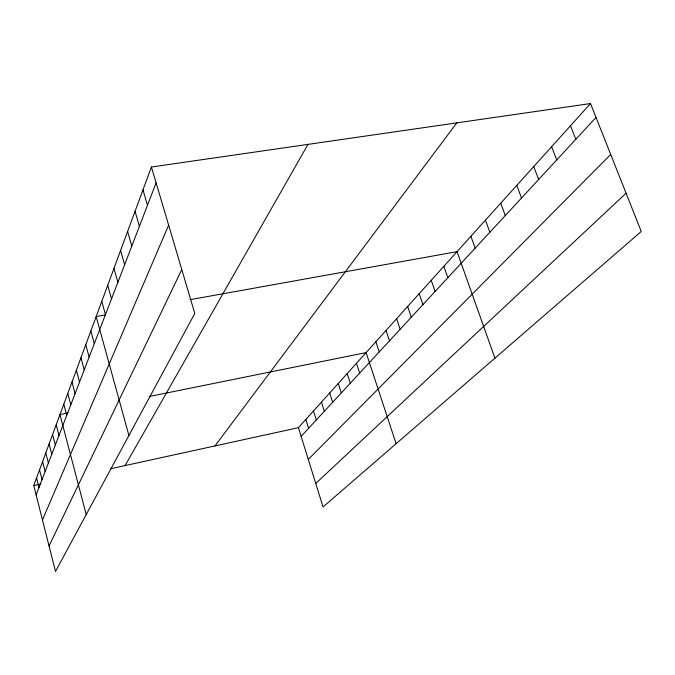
<?xml version="1.0" encoding="UTF-8"?>
<svg xmlns="http://www.w3.org/2000/svg" width="675" height="675" viewBox="0 0 675 675"><rect width="100%" height="100%" fill="white"/><g stroke="black" fill="none" stroke-linecap="round" stroke-linejoin="round"><path stroke-width="1.01" d="M151.419 167.012L194.788 313.453L55.51 571.455L33.75 485.544L151.419 167.012L590.515 103.545L641.25 231.483L323.047 506.967L298.434 427.68L590.515 103.545M36.138 494.952L156.111 182.857M42.458 519.944L168.64 225.155M49.047 545.948L181.786 269.553M125.078 465.581L307.977 144.382M214.979 445.922L456.806 122.875M301.134 436.379L596.025 117.433M308.298 459.447L610.706 154.457M315.748 483.452L626.079 193.227M33.75 485.544L40.821 484M110.793 468.703L298.434 427.68M68.015 412.94L59.965 414.568L86.206 514.586M149.344 396.47L366.103 352.586L396.115 443.711M105.3 314.921L96.171 316.567L128.908 435.485M189.953 299.7L457.051 251.657L494.935 358.155M570.518 125.744L575.809 139.303M551.618 146.711L556.715 159.95M533.748 166.548L538.65 179.491M516.797 185.355L521.53 198.003M500.723 203.2L505.288 215.578M485.443 220.151L489.856 232.267M470.905 236.284L475.166 248.147M443.846 266.313L447.846 277.695M431.232 280.311L435.113 291.465M419.175 293.692L422.947 304.627M407.641 306.484L411.303 317.216M396.596 318.743L400.157 329.273M386.016 330.488L389.475 340.833M375.857 341.761L379.232 351.911M356.459 363.293L359.657 373.081M347.186 373.579L350.3 383.198M338.276 383.468L341.314 392.918M329.704 392.977L332.665 402.266M321.452 402.14L324.346 411.277M313.495 410.965L316.322 419.951M305.834 419.47L308.593 428.313M142.973 189.869L147.488 205.284M135.051 211.317L139.404 226.328M127.6 231.483L131.802 246.105M120.589 250.476L124.639 264.727M113.965 268.397L117.889 282.302M107.713 285.331L111.502 298.898M101.79 301.362L105.46 314.618M90.847 330.986L94.306 343.642M85.776 344.706L89.142 357.075M80.958 357.75L84.223 369.858M76.368 370.187L79.54 382.042M71.98 382.05L75.077 393.66M67.795 393.382L70.816 404.747M63.796 404.207L66.732 415.353M56.194 424.786L58.987 435.502M52.583 434.573L55.308 445.078M49.115 443.956L51.781 454.258M45.79 452.95L48.398 463.067M42.601 461.59L45.141 471.513M39.538 469.884L42.027 479.638M36.585 477.866L39.023 487.443"/></g></svg>
